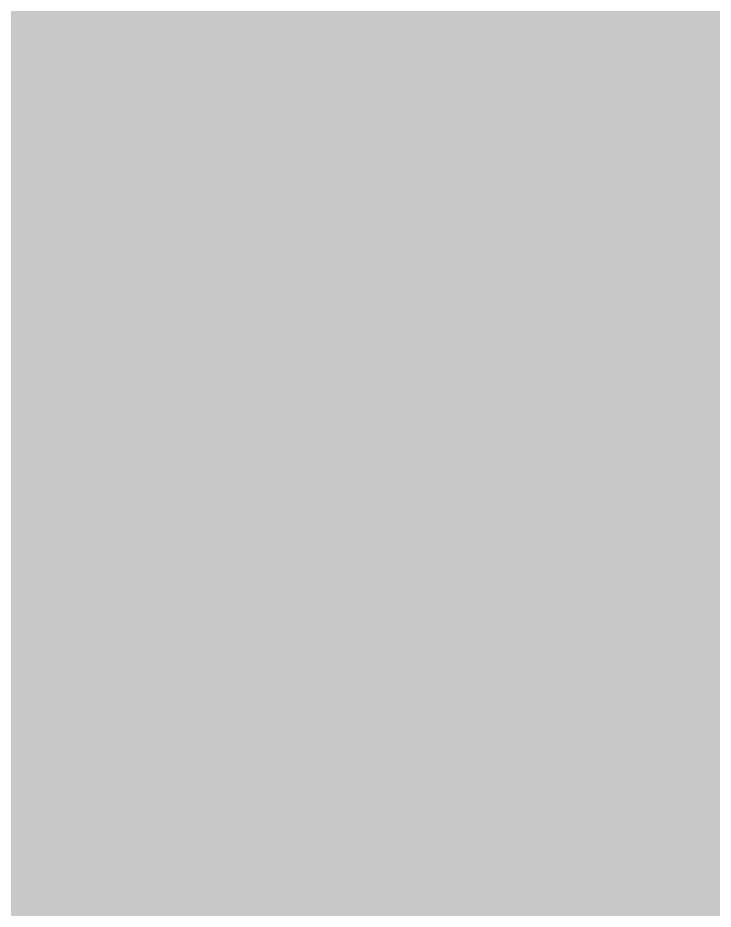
# Model space of a CAD drawing. Extents: x 0 to 420, y 0 to 297.
# Drawn here: x 142.80588 to 142.8314, y 55.54237 to 55.57508 of the extents above; entities that cross this region are included whole.
import ezdxf

# ---------------------------------------------------------------- set-up
doc = ezdxf.new("R2010")
doc.units = 0
doc.header["$LTSCALE"] = 0.5
for name, color, linetype in [('L18', 4, 'CONTINUOUS'), ('L25', 1, 'CONTINUOUS'), ('YELLOW', 50, 'CONTINUOUS')]:
    doc.layers.add(name, color=color, linetype=linetype)

# ---------------------------------------------------------------- blocks, each defined once
blk = doc.blocks.new('Statelogo_bw')
at = {"layer": 'L18', "const_width": 0.3}
for points in [[(-531.10295, -51.5711, 91.280282), (-531.25042, -51.2199, 0.010955)], [(-529.12274, -50.36929, 62.120319), (-529.26108, -49.98758, 0.016098)]]:
    blk.add_lwpolyline(points, format="xyb", close=True, dxfattribs=at)

msp = doc.modelspace()

# ---------------------------------------------------------------- hatches: boundary and pattern name
at = {"layer": 'L25'}
h = msp.add_hatch(color=256, dxfattribs=at)
h.dxf.hatch_style = 1
h.paths.add_polyline_path([(187.8315759, 52.1503274, -1.1103618), (187.4754925, 52.1876725, -0.1940602), (183.8331993, 50.718704), (135.8331993, 50.718704, -0.1940602), (132.190906, 52.1876725, -1.1103618), (131.8348226, 52.1503274, -0.4768377), (132.0521677, 52.3264108, -0.1940602), (130.5831993, 55.968704), (130.5831993, 73.968704, -0.4142136), (135.8331993, 79.218704), (183.8331993, 79.218704, -0.4142136), (189.0831993, 73.968704), (189.0831993, 55.968704, -0.1940602), (187.6142308, 52.3264108, -0.4768377)])
h.paths.add_polyline_path([(183.8331993, 78.468704, -0.4142136), (188.3331993, 73.968704), (188.3331993, 55.968704, -0.4142136), (183.8331993, 51.468704), (135.8331993, 51.468704, -0.4142136), (131.3331993, 55.968704), (131.3331993, 73.968704, -0.4142136), (135.8331993, 78.468704)], flags=16)
at = {"layer": 'YELLOW'}
h = msp.add_hatch(color=256, dxfattribs=at)
edge = h.paths.add_edge_path()
edge.add_line((131.3331993, 55.968704), (131.3331993, 73.968704))
edge.add_arc((135.8331993, 73.968704), 4.5, 90, 180, ccw=False)
edge.add_line((135.8331993, 78.468704), (183.8331993, 78.468704))
edge.add_arc((183.8331993, 73.968704), 4.5, 0, 90, ccw=False)
edge.add_line((188.3331993, 73.968704), (188.3331993, 55.968704))
edge.add_arc((183.8331993, 55.968704), 4.5, -90, 0, ccw=False)
edge.add_line((183.8331993, 51.468704), (135.8331993, 51.468704))
edge.add_arc((135.8331993, 55.968704), 4.5, 180, 270, ccw=False)

# ---------------------------------------------------------------- block references
at = {"layer": 'YELLOW', "xscale": 0.2760719443937887, "yscale": 0.2760719443937887, "zscale": 0.2760719443937887}
msp.add_blockref('Statelogo_bw', (286.6558856, 68.6285767, 0.0007629), dxfattribs=at)

doc.saveas('drawing.dxf')
